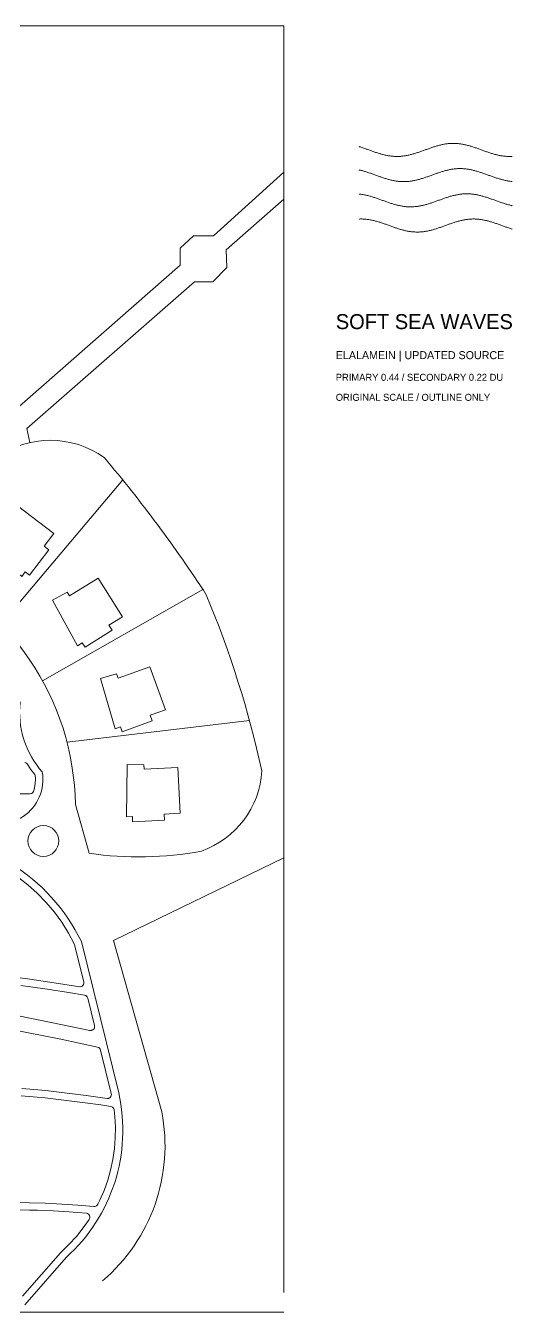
# Model space of a CAD drawing. Header units: inches. Extents: x 36 to 188, y -75 to 56.
# Drawn here: x 173.69 to 188.3, y -28.69 to 9.9 of the extents above; entities that cross this region are included whole.
import ezdxf

# ---------------------------------------------------------------- set-up
doc = ezdxf.new("R2010")
doc.units = ezdxf.units.IN
for name, color, linetype, lineweight in [('01_ORIGINAL_PLAN', 7, 'Continuous', 20), ('02_CONCEPT_CLOSED_AREAS', 7, 'Continuous', 15), ('03_CONCEPT_ICON', 7, 'Continuous', 15), ('04_TITLE', 7, 'Continuous', 15)]:
    doc.layers.add(name, color=color, linetype=linetype, lineweight=lineweight)

# ---------------------------------------------------------------- blocks, each defined once
blk = doc.blocks.new('06_WAVES')
at = {"layer": '01_ORIGINAL_PLAN'}
for p, q in [((36.248, 55.9), (71.442, 55.9)), ((71.442, 55.9), (71.442, 17.906)), ((71.442, 17.312), (36.248, 17.312))]:
    blk.add_line(p, q, dxfattribs=at)
for points in [[(63.257, 44.272), (68.329, 48.719), (68.329, 49.231), (68.73, 49.6), (69.33, 49.6), (71.442, 51.512), (71.442, 50.696), (69.711, 49.177), (69.725, 48.651), (69.304, 48.218), (68.761, 48.218), (63.72, 43.82), (63.817, 43.397)], [(66.604, 42.276), (62.941, 37.945)], [(69.006, 38.995), (64.196, 36.253)], [(70.407, 35.063), (64.93, 34.409)], [(65.18, 32.538), (65.591, 31.078)], [(71.442, 30.938), (66.326, 28.468)], [(66.326, 28.468), (67.775, 23.323)]]:
    blk.add_lwpolyline(points, dxfattribs=at)
for points in [[(60.29, 39.74, -0.089338), (62.813, 42.944, -0.322066), (66.051, 42.944, -0.030946), (69.111, 38.833, -0.044664), (70.78, 33.554, -0.301674), (68.967, 31.144, -0.082145), (65.591, 31.078)], [(60.29, 39.74, -0.300089), (65.18, 32.538)], [(59.998, 35.322), (60.235, 35.059), (61.831, 36.816), (61.933, 37.418, -0.214593), (63.522, 35.602, 0.212382), (64.188, 33.517, -0.642649), (62.166, 32.15, 0.132984), (51.615, 31.858, -0.471407), (50.913, 32.245)], [(53.65, 30.945, -0.14301), (60.243, 31.63, -0.286424), (65.36, 28.431), (66.481, 23.89, -0.272091), (64.9, 18.954), (63.661, 17.533)]]:
    blk.add_lwpolyline(points, format="xyb", dxfattribs=at)
for points in [[(62.827, 40.702), (63.445, 41.502), (64.534, 40.672), (64.241, 40.288), (64.384, 40.18), (63.804, 39.42), (63.677, 39.516), (63.571, 39.377), (62.394, 40.407), (62.722, 40.782)], [(65.006, 38.799), (65.865, 39.334), (66.595, 38.175), (66.187, 37.918), (66.283, 37.767), (65.474, 37.257), (65.389, 37.391), (65.242, 37.298), (64.498, 38.674), (64.936, 38.911)], [(66.464, 36.332), (67.417, 36.67), (67.882, 35.382), (67.428, 35.218), (67.489, 35.05), (66.59, 34.725), (66.536, 34.875), (66.372, 34.816), (65.94, 36.319), (66.419, 36.457)], [(67.244, 33.6), (68.254, 33.648), (68.327, 32.28), (67.845, 32.255), (67.855, 32.076), (66.9, 32.025), (66.892, 32.184), (66.717, 32.175), (66.739, 33.739), (67.237, 33.732)]]:
    blk.add_lwpolyline(points, close=True, dxfattribs=at)
blk.add_circle((64.22, 31.448), 0.463, dxfattribs=at)
blk.add_arc((62.535, 22.313), 5.337, 310.4718, 10.9016, dxfattribs=at)
at = {"layer": '02_CONCEPT_CLOSED_AREAS'}
for points in [[(63.666, 33.803), (63.696, 33.792), (63.722, 33.774), (63.742, 33.75), (63.838, 33.602), (63.962, 33.445), (63.975, 33.413), (63.985, 33.327), (63.978, 33.167), (63.944, 32.995), (63.92, 32.929), (63.904, 32.904), (63.881, 32.884), (63.868, 32.876), (63.855, 32.87), (63.825, 32.863), (63.342, 32.867)], [(63.479, 30.346), (63.757, 30.131), (64.033, 29.883), (64.303, 29.605), (64.549, 29.313), (64.771, 29.01), (64.976, 28.682), (65.146, 28.364), (65.157, 28.337), (65.432, 27.221), (65.435, 27.19), (65.434, 27.174), (65.425, 27.144), (65.409, 27.117), (65.398, 27.105), (65.386, 27.095), (65.358, 27.08), (65.327, 27.073), (65.311, 27.072), (64.54, 27.196), (63.818, 27.303), (63.095, 27.399)], [(63.547, 27.118), (64.266, 27.015), (64.986, 26.902), (65.455, 26.824), (65.485, 26.815), (65.499, 26.808), (65.511, 26.799), (65.533, 26.776), (65.547, 26.749), (65.552, 26.734), (65.755, 25.911), (65.759, 25.879), (65.757, 25.863), (65.753, 25.847), (65.74, 25.818), (65.719, 25.793), (65.706, 25.783), (65.678, 25.769), (65.662, 25.765), (65.646, 25.763), (65.614, 25.765), (64.508, 25.996), (63.372, 26.225)], [(62.802, 25.888), (63.772, 25.697), (64.743, 25.499), (65.845, 25.266), (65.873, 25.256), (65.886, 25.249), (65.909, 25.229), (65.926, 25.205), (65.936, 25.177), (66.258, 23.873), (66.262, 23.842), (66.257, 23.811), (66.244, 23.783), (66.225, 23.758), (66.213, 23.748), (66.186, 23.733), (66.171, 23.728), (66.14, 23.725), (65.5, 23.815), (64.777, 23.906), (64.295, 23.96), (64.053, 23.984), (63.571, 24.027)], [(63.553, 23.808), (63.793, 23.787), (64.271, 23.741), (64.751, 23.688), (65.47, 23.597), (65.949, 23.53), (66.243, 23.486), (66.273, 23.477), (66.3, 23.461), (66.321, 23.439), (66.33, 23.426), (66.336, 23.412), (66.344, 23.381), (66.367, 23.186), (66.384, 22.868), (66.38, 22.543), (66.355, 22.221), (66.307, 21.894), (66.239, 21.579), (66.151, 21.27), (66.042, 20.968), (65.914, 20.672), (65.852, 20.55), (65.834, 20.524), (65.81, 20.504), (65.796, 20.496), (65.766, 20.487), (65.735, 20.485), (65.252, 20.525), (64.769, 20.557), (64.287, 20.581), (63.805, 20.597), (63.323, 20.605)], [(63.321, 20.385), (63.799, 20.377), (64.039, 20.37), (64.518, 20.35), (64.997, 20.322), (65.236, 20.305), (65.519, 20.282), (65.549, 20.271), (65.574, 20.254), (65.585, 20.242), (65.602, 20.216), (65.608, 20.201), (65.613, 20.171), (65.611, 20.139), (65.6, 20.11), (65.592, 20.096), (65.415, 19.842), (65.211, 19.587), (64.989, 19.344), (64.734, 19.099), (63.596, 17.793)]]:
    blk.add_lwpolyline(points, dxfattribs=at)
at = {"layer": '03_CONCEPT_ICON'}
for points in [[(73.7, 52.277), (73.711, 52.273), (73.737, 52.265), (73.763, 52.257), (73.788, 52.248), (73.814, 52.24), (73.839, 52.231), (73.865, 52.222), (73.89, 52.213), (73.916, 52.203), (73.942, 52.194), (73.967, 52.185), (73.993, 52.176), (74.018, 52.166), (74.044, 52.157), (74.069, 52.148), (74.095, 52.139), (74.121, 52.13), (74.146, 52.121), (74.172, 52.112), (74.197, 52.103), (74.223, 52.094), (74.248, 52.086), (74.274, 52.078), (74.3, 52.07), (74.325, 52.062), (74.351, 52.055), (74.376, 52.048), (74.402, 52.041), (74.427, 52.034), (74.453, 52.028), (74.479, 52.022), (74.504, 52.016), (74.53, 52.011), (74.555, 52.006), (74.581, 52.002), (74.606, 51.998), (74.632, 51.994), (74.658, 51.991), (74.683, 51.988), (74.709, 51.986), (74.734, 51.984), (74.76, 51.982), (74.785, 51.981), (74.811, 51.98), (74.837, 51.98), (74.862, 51.98), (74.888, 51.981), (74.913, 51.982), (74.939, 51.983), (74.964, 51.985), (74.99, 51.988), (75.016, 51.991), (75.041, 51.994), (75.067, 51.997), (75.092, 52.002), (75.118, 52.006), (75.143, 52.011), (75.169, 52.016), (75.195, 52.022), (75.22, 52.027), (75.246, 52.034), (75.271, 52.04), (75.297, 52.047), (75.322, 52.054), (75.348, 52.062), (75.374, 52.069), (75.399, 52.077), (75.425, 52.085), (75.45, 52.094), (75.476, 52.102), (75.501, 52.111), (75.527, 52.12), (75.553, 52.129), (75.578, 52.138), (75.604, 52.147), (75.629, 52.156), (75.655, 52.166), (75.68, 52.175), (75.706, 52.184), (75.732, 52.193), (75.757, 52.203), (75.783, 52.212), (75.808, 52.221), (75.834, 52.23), (75.859, 52.239), (75.885, 52.248), (75.911, 52.256), (75.936, 52.265), (75.962, 52.273), (75.987, 52.281), (76.013, 52.289), (76.038, 52.296), (76.064, 52.303), (76.089, 52.31), (76.115, 52.317), (76.141, 52.323), (76.166, 52.329), (76.192, 52.335), (76.217, 52.34), (76.243, 52.345), (76.268, 52.349), (76.294, 52.354), (76.32, 52.357), (76.345, 52.361), (76.371, 52.364), (76.396, 52.366), (76.422, 52.368), (76.447, 52.37), (76.473, 52.371), (76.499, 52.372), (76.524, 52.372), (76.55, 52.372), (76.575, 52.371), (76.601, 52.37), (76.626, 52.369), (76.652, 52.367), (76.678, 52.365), (76.703, 52.362), (76.729, 52.359), (76.754, 52.355), (76.78, 52.351), (76.805, 52.347), (76.831, 52.342), (76.857, 52.337), (76.882, 52.331), (76.908, 52.326), (76.933, 52.319), (76.959, 52.313), (76.984, 52.306), (77.01, 52.299), (77.036, 52.292), (77.061, 52.284), (77.087, 52.276), (77.112, 52.268), (77.138, 52.26), (77.163, 52.251), (77.189, 52.242), (77.215, 52.234), (77.24, 52.225), (77.266, 52.215), (77.291, 52.206), (77.317, 52.197), (77.342, 52.188), (77.368, 52.179), (77.394, 52.169), (77.419, 52.16), (77.445, 52.151), (77.47, 52.141), (77.496, 52.132), (77.521, 52.123), (77.547, 52.114), (77.573, 52.106), (77.598, 52.097), (77.624, 52.089), (77.649, 52.08), (77.675, 52.072), (77.7, 52.065), (77.726, 52.057), (77.752, 52.05), (77.777, 52.043), (77.803, 52.036), (77.828, 52.03), (77.854, 52.024), (77.879, 52.018), (77.905, 52.013), (77.931, 52.008), (77.956, 52.003), (77.982, 51.999), (78.007, 51.995), (78.033, 51.992), (78.058, 51.989), (78.084, 51.986), (78.11, 51.984), (78.135, 51.982), (78.161, 51.981), (78.186, 51.98), (78.212, 51.98), (78.237, 51.98), (78.263, 51.981), (78.289, 51.982), (78.3, 51.982)], [(73.7, 51.576), (73.711, 51.573), (73.737, 51.567), (73.763, 51.561), (73.788, 51.554), (73.814, 51.548), (73.839, 51.54), (73.865, 51.533), (73.89, 51.525), (73.916, 51.517), (73.942, 51.509), (73.967, 51.501), (73.993, 51.492), (74.018, 51.483), (74.044, 51.474), (74.069, 51.465), (74.095, 51.456), (74.121, 51.447), (74.146, 51.438), (74.172, 51.429), (74.197, 51.419), (74.223, 51.41), (74.248, 51.401), (74.274, 51.391), (74.3, 51.382), (74.325, 51.373), (74.351, 51.364), (74.376, 51.355), (74.402, 51.347), (74.427, 51.338), (74.453, 51.33), (74.479, 51.322), (74.504, 51.314), (74.53, 51.306), (74.555, 51.299), (74.581, 51.291), (74.606, 51.284), (74.632, 51.278), (74.658, 51.272), (74.683, 51.266), (74.709, 51.26), (74.734, 51.255), (74.76, 51.25), (74.785, 51.246), (74.811, 51.242), (74.837, 51.238), (74.862, 51.235), (74.888, 51.232), (74.913, 51.229), (74.939, 51.228), (74.964, 51.226), (74.99, 51.225), (75.016, 51.224), (75.041, 51.224), (75.067, 51.224), (75.092, 51.225), (75.118, 51.226), (75.143, 51.228), (75.169, 51.229), (75.195, 51.232), (75.22, 51.235), (75.246, 51.238), (75.271, 51.242), (75.297, 51.246), (75.322, 51.25), (75.348, 51.255), (75.374, 51.26), (75.399, 51.266), (75.425, 51.272), (75.45, 51.278), (75.476, 51.284), (75.501, 51.291), (75.527, 51.299), (75.553, 51.306), (75.578, 51.314), (75.604, 51.322), (75.629, 51.33), (75.655, 51.338), (75.68, 51.347), (75.706, 51.355), (75.732, 51.364), (75.757, 51.373), (75.783, 51.382), (75.808, 51.391), (75.834, 51.401), (75.859, 51.41), (75.885, 51.419), (75.911, 51.429), (75.936, 51.438), (75.962, 51.447), (75.987, 51.456), (76.013, 51.465), (76.038, 51.474), (76.064, 51.483), (76.089, 51.492), (76.115, 51.501), (76.141, 51.509), (76.166, 51.517), (76.192, 51.525), (76.217, 51.533), (76.243, 51.54), (76.268, 51.548), (76.294, 51.554), (76.32, 51.561), (76.345, 51.567), (76.371, 51.573), (76.396, 51.579), (76.422, 51.584), (76.447, 51.589), (76.473, 51.594), (76.499, 51.598), (76.524, 51.601), (76.55, 51.605), (76.575, 51.608), (76.601, 51.61), (76.626, 51.612), (76.652, 51.614), (76.678, 51.615), (76.703, 51.616), (76.729, 51.616), (76.754, 51.616), (76.78, 51.615), (76.805, 51.614), (76.831, 51.613), (76.857, 51.611), (76.882, 51.608), (76.908, 51.606), (76.933, 51.603), (76.959, 51.599), (76.984, 51.595), (77.01, 51.591), (77.036, 51.586), (77.061, 51.581), (77.087, 51.575), (77.112, 51.569), (77.138, 51.563), (77.163, 51.557), (77.189, 51.55), (77.215, 51.543), (77.24, 51.535), (77.266, 51.528), (77.291, 51.52), (77.317, 51.512), (77.342, 51.503), (77.368, 51.495), (77.394, 51.486), (77.419, 51.477), (77.445, 51.468), (77.47, 51.459), (77.496, 51.45), (77.521, 51.441), (77.547, 51.431), (77.573, 51.422), (77.598, 51.413), (77.624, 51.404), (77.649, 51.394), (77.675, 51.385), (77.7, 51.376), (77.726, 51.367), (77.752, 51.358), (77.777, 51.349), (77.803, 51.341), (77.828, 51.332), (77.854, 51.324), (77.879, 51.316), (77.905, 51.308), (77.931, 51.301), (77.956, 51.294), (77.982, 51.287), (78.007, 51.28), (78.033, 51.274), (78.058, 51.268), (78.084, 51.262), (78.11, 51.257), (78.135, 51.252), (78.161, 51.247), (78.186, 51.243), (78.212, 51.239), (78.237, 51.236), (78.263, 51.233), (78.289, 51.23), (78.3, 51.229)], [(73.7, 50.853), (73.711, 50.852), (73.737, 50.849), (73.763, 50.845), (73.788, 50.842), (73.814, 50.837), (73.839, 50.833), (73.865, 50.828), (73.89, 50.823), (73.916, 50.817), (73.942, 50.811), (73.967, 50.805), (73.993, 50.798), (74.018, 50.791), (74.044, 50.784), (74.069, 50.777), (74.095, 50.769), (74.121, 50.761), (74.146, 50.753), (74.172, 50.744), (74.197, 50.736), (74.223, 50.727), (74.248, 50.718), (74.274, 50.709), (74.3, 50.7), (74.325, 50.691), (74.351, 50.682), (74.376, 50.672), (74.402, 50.663), (74.427, 50.654), (74.453, 50.644), (74.479, 50.635), (74.504, 50.626), (74.53, 50.617), (74.555, 50.608), (74.581, 50.599), (74.606, 50.59), (74.632, 50.582), (74.658, 50.573), (74.683, 50.565), (74.709, 50.557), (74.734, 50.55), (74.76, 50.542), (74.785, 50.535), (74.811, 50.528), (74.837, 50.522), (74.862, 50.515), (74.888, 50.51), (74.913, 50.504), (74.939, 50.499), (74.964, 50.494), (74.99, 50.49), (75.016, 50.485), (75.041, 50.482), (75.067, 50.479), (75.092, 50.476), (75.118, 50.473), (75.143, 50.471), (75.169, 50.47), (75.195, 50.469), (75.22, 50.468), (75.246, 50.468), (75.271, 50.468), (75.297, 50.469), (75.322, 50.47), (75.348, 50.472), (75.374, 50.474), (75.399, 50.476), (75.425, 50.479), (75.45, 50.482), (75.476, 50.486), (75.501, 50.49), (75.527, 50.494), (75.553, 50.499), (75.578, 50.504), (75.604, 50.51), (75.629, 50.516), (75.655, 50.522), (75.68, 50.529), (75.706, 50.536), (75.732, 50.543), (75.757, 50.55), (75.783, 50.558), (75.808, 50.566), (75.834, 50.574), (75.859, 50.582), (75.885, 50.591), (75.911, 50.6), (75.936, 50.609), (75.962, 50.618), (75.987, 50.627), (76.013, 50.636), (76.038, 50.645), (76.064, 50.654), (76.089, 50.664), (76.115, 50.673), (76.141, 50.682), (76.166, 50.691), (76.192, 50.701), (76.217, 50.71), (76.243, 50.719), (76.268, 50.728), (76.294, 50.736), (76.32, 50.745), (76.345, 50.753), (76.371, 50.761), (76.396, 50.769), (76.422, 50.777), (76.447, 50.785), (76.473, 50.792), (76.499, 50.799), (76.524, 50.805), (76.55, 50.812), (76.575, 50.818), (76.601, 50.823), (76.626, 50.828), (76.652, 50.833), (76.678, 50.838), (76.703, 50.842), (76.729, 50.846), (76.754, 50.849), (76.78, 50.852), (76.805, 50.854), (76.831, 50.856), (76.857, 50.858), (76.882, 50.859), (76.908, 50.86), (76.933, 50.86), (76.959, 50.86), (76.984, 50.859), (77.01, 50.858), (77.036, 50.857), (77.061, 50.855), (77.087, 50.852), (77.112, 50.85), (77.138, 50.846), (77.163, 50.843), (77.189, 50.839), (77.215, 50.834), (77.24, 50.83), (77.266, 50.824), (77.291, 50.819), (77.317, 50.813), (77.342, 50.807), (77.368, 50.8), (77.394, 50.793), (77.419, 50.786), (77.445, 50.779), (77.47, 50.771), (77.496, 50.763), (77.521, 50.755), (77.547, 50.747), (77.573, 50.738), (77.598, 50.73), (77.624, 50.721), (77.649, 50.712), (77.675, 50.703), (77.7, 50.694), (77.726, 50.684), (77.752, 50.675), (77.777, 50.666), (77.803, 50.656), (77.828, 50.647), (77.854, 50.638), (77.879, 50.629), (77.905, 50.62), (77.931, 50.611), (77.956, 50.602), (77.982, 50.593), (78.007, 50.584), (78.033, 50.576), (78.058, 50.568), (78.084, 50.56), (78.11, 50.552), (78.135, 50.544), (78.161, 50.537), (78.186, 50.53), (78.212, 50.524), (78.237, 50.517), (78.263, 50.511), (78.289, 50.506), (78.3, 50.503)], [(73.7, 50.103), (73.711, 50.103), (73.737, 50.104), (73.763, 50.104), (73.788, 50.104), (73.814, 50.103), (73.839, 50.102), (73.865, 50.1), (73.89, 50.098), (73.916, 50.095), (73.942, 50.093), (73.967, 50.089), (73.993, 50.085), (74.018, 50.081), (74.044, 50.077), (74.069, 50.072), (74.095, 50.067), (74.121, 50.061), (74.146, 50.055), (74.172, 50.049), (74.197, 50.042), (74.223, 50.035), (74.248, 50.028), (74.274, 50.02), (74.3, 50.013), (74.325, 50.005), (74.351, 49.996), (74.376, 49.988), (74.402, 49.979), (74.427, 49.971), (74.453, 49.962), (74.479, 49.953), (74.504, 49.944), (74.53, 49.934), (74.555, 49.925), (74.581, 49.916), (74.606, 49.907), (74.632, 49.897), (74.658, 49.888), (74.683, 49.879), (74.709, 49.87), (74.734, 49.86), (74.76, 49.852), (74.785, 49.843), (74.811, 49.834), (74.837, 49.825), (74.862, 49.817), (74.888, 49.809), (74.913, 49.801), (74.939, 49.793), (74.964, 49.786), (74.99, 49.779), (75.016, 49.772), (75.041, 49.765), (75.067, 49.759), (75.092, 49.753), (75.118, 49.748), (75.143, 49.743), (75.169, 49.738), (75.195, 49.733), (75.22, 49.729), (75.246, 49.726), (75.271, 49.722), (75.297, 49.72), (75.322, 49.717), (75.348, 49.715), (75.374, 49.714), (75.399, 49.713), (75.425, 49.712), (75.45, 49.712), (75.476, 49.712), (75.501, 49.713), (75.527, 49.714), (75.553, 49.716), (75.578, 49.718), (75.604, 49.72), (75.629, 49.723), (75.655, 49.726), (75.68, 49.73), (75.706, 49.734), (75.732, 49.739), (75.757, 49.743), (75.783, 49.749), (75.808, 49.754), (75.834, 49.76), (75.859, 49.766), (75.885, 49.773), (75.911, 49.78), (75.936, 49.787), (75.962, 49.795), (75.987, 49.802), (76.013, 49.81), (76.038, 49.818), (76.064, 49.827), (76.089, 49.835), (76.115, 49.844), (76.141, 49.853), (76.166, 49.862), (76.192, 49.871), (76.217, 49.88), (76.243, 49.889), (76.268, 49.899), (76.294, 49.908), (76.32, 49.917), (76.345, 49.927), (76.371, 49.936), (76.396, 49.945), (76.422, 49.954), (76.447, 49.963), (76.473, 49.972), (76.499, 49.981), (76.524, 49.989), (76.55, 49.998), (76.575, 50.006), (76.601, 50.014), (76.626, 50.021), (76.652, 50.029), (76.678, 50.036), (76.703, 50.043), (76.729, 50.05), (76.754, 50.056), (76.78, 50.062), (76.805, 50.067), (76.831, 50.073), (76.857, 50.078), (76.882, 50.082), (76.908, 50.086), (76.933, 50.09), (76.959, 50.093), (76.984, 50.096), (77.01, 50.098), (77.036, 50.1), (77.061, 50.102), (77.087, 50.103), (77.112, 50.104), (77.138, 50.104), (77.163, 50.104), (77.189, 50.103), (77.215, 50.102), (77.24, 50.101), (77.266, 50.099), (77.291, 50.096), (77.317, 50.093), (77.342, 50.09), (77.368, 50.087), (77.394, 50.083), (77.419, 50.078), (77.445, 50.073), (77.47, 50.068), (77.496, 50.063), (77.521, 50.057), (77.547, 50.051), (77.573, 50.044), (77.598, 50.037), (77.624, 50.03), (77.649, 50.023), (77.675, 50.015), (77.7, 50.007), (77.726, 49.999), (77.752, 49.991), (77.777, 49.982), (77.803, 49.973), (77.828, 49.964), (77.854, 49.955), (77.879, 49.946), (77.905, 49.937), (77.931, 49.928), (77.956, 49.919), (77.982, 49.909), (78.007, 49.9), (78.033, 49.891), (78.058, 49.882), (78.084, 49.872), (78.11, 49.863), (78.135, 49.854), (78.161, 49.845), (78.186, 49.837), (78.212, 49.828), (78.237, 49.82), (78.263, 49.811), (78.289, 49.803), (78.3, 49.8)]]:
    blk.add_lwpolyline(points, dxfattribs=at)
at = {"layer": '04_TITLE'}
for s, height, p in [('SOFT SEA WAVES', 0.45, (73, 46.8)), ('ELALAMEIN | UPDATED SOURCE', 0.24, (73, 45.9)), ('PRIMARY 0.44 / SECONDARY 0.22 DU', 0.21, (73, 45.25)), ('ORIGINAL SCALE / OUTLINE ONLY', 0.21, (73, 44.65))]:
    blk.add_text(s, height=height, dxfattribs=at).set_placement(p)

msp = doc.modelspace()

# ---------------------------------------------------------------- block references
msp.add_blockref('06_WAVES', (110, -46))

doc.saveas('drawing.dxf')
